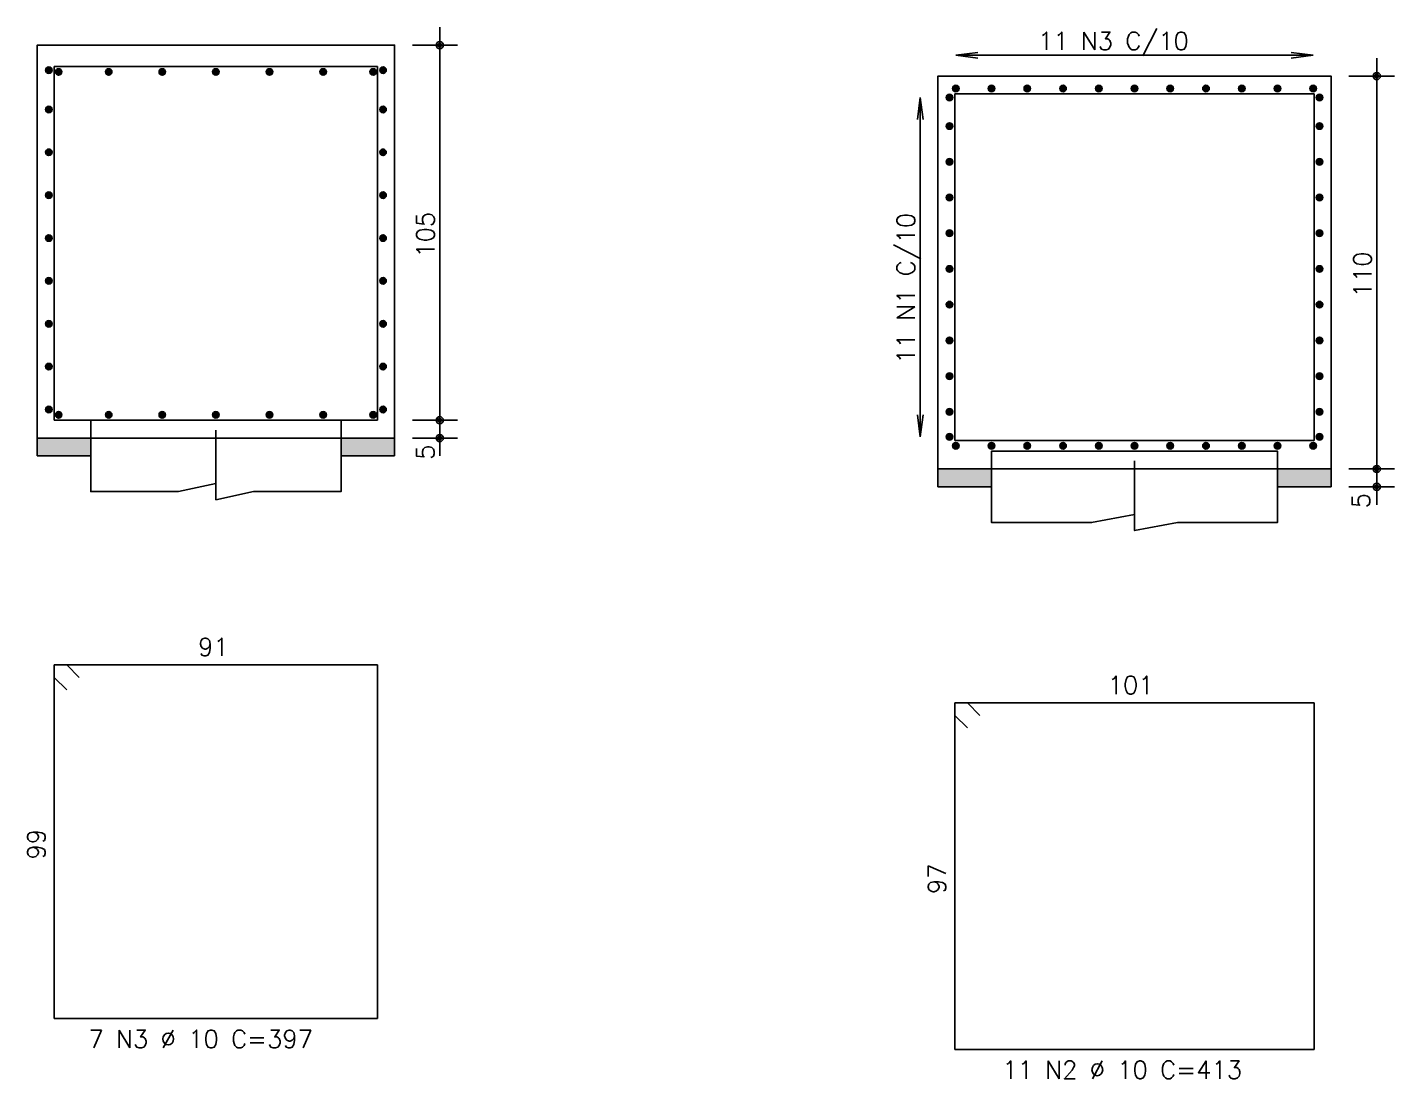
# Model space of a CAD drawing. Extents: x -37 to 86, y -2 to 60.
# Drawn here: x -22.5 to -7.2, y 32.95 to 44.72 of the extents above; entities that cross this region are included whole.
import ezdxf

# ---------------------------------------------------------------- set-up
doc = ezdxf.new("R2010")
doc.units = 0
doc.header["$MEASUREMENT"] = 0
doc.linetypes.add('ESTILO_TQS_0003', pattern=[1.25, 0.6, -0.3, 0.05, -0.3])
for name, color, linetype in [('PENA_01', 1, 'CONTINUOUS'), ('PENA_02', 2, 'CONTINUOUS'), ('PENA_03', 3, 'CONTINUOUS'), ('PENA_05', 5, 'CONTINUOUS'), ('PENA_11', 252, 'CONTINUOUS'), ('PENA_12', 9, 'CONTINUOUS')]:
    doc.layers.add(name, color=color, linetype=linetype)
doc.styles.get("Standard").update_dxf_attribs({"font": 'ROMANS.SHX'})

msp = doc.modelspace()

# ---------------------------------------------------------------- linework, layer by layer
at = {"layer": 'PENA_01', "linetype": 'Continuous'}
for p, q in [((-17.888, 40.125), (-17.888, 44.725)), ((-18.193, 44.525), (-17.688, 44.525)), ((-12.113, 44.412), (-8.113, 44.412)), ((-7.402, 39.579), (-7.402, 44.379)), ((-7.713, 44.179), (-7.202, 44.179)), ((-12.511, 40.139), (-12.511, 43.939)), ((-17.888, 39.925), (-17.888, 40.525)), ((-18.193, 40.325), (-17.688, 40.325)), ((-18.193, 40.325), (-17.688, 40.325)), ((-18.193, 40.125), (-17.688, 40.125)), ((-7.402, 39.379), (-7.402, 39.979)), ((-7.713, 39.779), (-7.202, 39.779)), ((-7.713, 39.779), (-7.202, 39.779)), ((-7.713, 39.579), (-7.202, 39.579))]:
    msp.add_line(p, q, dxfattribs=at)
at = {"layer": 'PENA_02', "linetype": 'Continuous'}
for p, q in [((-12.113, 44.412), (-11.865, 44.444)), ((-12.113, 44.412), (-11.865, 44.379)), ((-8.113, 44.412), (-8.361, 44.444)), ((-8.113, 44.412), (-8.361, 44.379)), ((-12.511, 43.939), (-12.543, 43.691)), ((-12.511, 43.939), (-12.478, 43.691)), ((-12.511, 40.139), (-12.543, 40.387)), ((-12.511, 40.139), (-12.478, 40.387))]:
    msp.add_line(p, q, dxfattribs=at)
for points in [[(-22.393, 39.925), (-21.793, 39.925), (-21.793, 40.125), (-22.393, 40.125), (-22.393, 39.925)], [(-18.393, 39.925), (-18.993, 39.925), (-18.993, 40.125), (-18.393, 40.125), (-18.393, 39.925)], [(-12.313, 39.579), (-11.713, 39.579), (-11.713, 39.779), (-12.313, 39.779), (-12.313, 39.579)], [(-7.913, 39.579), (-8.513, 39.579), (-8.513, 39.779), (-7.913, 39.779), (-7.913, 39.579)]]:
    msp.add_lwpolyline(points, dxfattribs=at)
for centre, radius in [((-17.888, 44.525), 0.04), ((-17.888, 44.525), 0.02), ((-7.402, 44.179), 0.04), ((-7.402, 44.179), 0.02), ((-17.888, 40.325), 0.04), ((-17.888, 40.325), 0.04), ((-17.888, 40.325), 0.02), ((-17.888, 40.325), 0.02), ((-17.888, 40.125), 0.04), ((-17.888, 40.125), 0.02), ((-7.402, 39.779), 0.04), ((-7.402, 39.779), 0.04), ((-7.402, 39.779), 0.02), ((-7.402, 39.779), 0.02), ((-7.402, 39.579), 0.04), ((-7.402, 39.579), 0.02)]:
    msp.add_circle(centre, radius, dxfattribs=at)
at = {"layer": 'PENA_03', "linetype": 'Continuous'}
for p, q in [((-18.393, 44.525), (-18.393, 44.525)), ((-22.263, 44.245), (-22.263, 44.245)), ((-22.153, 44.225), (-22.153, 44.225)), ((-18.633, 44.225), (-18.633, 44.225)), ((-7.913, 44.179), (-7.913, 44.179)), ((-12.183, 43.939), (-12.183, 43.939)), ((-12.113, 44.039), (-12.113, 44.039)), ((-8.113, 44.039), (-8.113, 44.039)), ((-22.263, 40.445), (-22.263, 40.445)), ((-18.393, 40.325), (-18.393, 40.325)), ((-18.393, 40.325), (-18.393, 40.325)), ((-18.393, 40.125), (-18.393, 40.125)), ((-12.183, 40.139), (-12.183, 40.139)), ((-7.913, 39.779), (-7.913, 39.779)), ((-7.913, 39.779), (-7.913, 39.779)), ((-7.913, 39.579), (-7.913, 39.579))]:
    msp.add_line(p, q, dxfattribs=at)
for points in [[(-22.393, 40.125), (-18.393, 40.125), (-18.393, 44.525), (-22.393, 44.525), (-22.393, 40.125)], [(-12.313, 39.779), (-7.913, 39.779), (-7.913, 44.179), (-12.313, 44.179), (-12.313, 39.779)], [(-21.793, 40.125), (-21.793, 40.325), (-18.993, 40.325), (-18.993, 40.125)], [(-18.993, 40.125), (-18.993, 39.525), (-19.973, 39.525), (-20.393, 39.435), (-20.393, 39.615), (-20.813, 39.525), (-21.793, 39.525), (-21.793, 40.125)], [(-11.713, 39.779), (-11.713, 39.979), (-8.513, 39.979), (-8.513, 39.779)], [(-8.513, 39.779), (-8.513, 39.179), (-9.633, 39.179), (-10.113, 39.089), (-10.113, 39.269), (-10.593, 39.179), (-11.713, 39.179), (-11.713, 39.779)]]:
    msp.add_lwpolyline(points, dxfattribs=at)
for centre in [(-22.263, 44.245), (-22.153, 44.225), (-21.593, 44.225), (-20.993, 44.225), (-20.393, 44.225), (-19.793, 44.225), (-19.193, 44.225), (-18.633, 44.225), (-18.523, 44.245), (-12.113, 44.039), (-11.713, 44.039), (-11.313, 44.039), (-10.913, 44.039), (-10.513, 44.039), (-10.113, 44.039), (-9.713, 44.039), (-9.313, 44.039), (-8.913, 44.039), (-8.513, 44.039), (-8.113, 44.039), (-12.183, 43.939), (-8.043, 43.939), (-22.263, 43.805), (-18.523, 43.805), (-12.183, 43.619), (-8.043, 43.619), (-22.263, 43.325), (-18.523, 43.325), (-12.183, 43.219), (-8.043, 43.219), (-22.263, 42.845), (-18.523, 42.845), (-12.183, 42.819), (-8.043, 42.819), (-22.263, 42.365), (-18.523, 42.365), (-12.183, 42.419), (-8.043, 42.419), (-12.183, 42.019), (-8.043, 42.019), (-22.263, 41.885), (-18.523, 41.885), (-12.183, 41.619), (-8.043, 41.619), (-22.263, 41.405), (-18.523, 41.405), (-12.183, 41.219), (-8.043, 41.219), (-22.263, 40.925), (-18.523, 40.925), (-12.183, 40.819), (-8.043, 40.819), (-22.263, 40.445), (-22.153, 40.385), (-21.593, 40.385), (-20.993, 40.385), (-20.393, 40.385), (-19.793, 40.385), (-19.193, 40.385), (-18.633, 40.385), (-18.523, 40.445), (-12.183, 40.419), (-8.043, 40.419), (-12.183, 40.139), (-8.043, 40.139), (-12.113, 40.039), (-11.713, 40.039), (-11.313, 40.039), (-10.913, 40.039), (-10.513, 40.039), (-10.113, 40.039), (-9.713, 40.039), (-9.313, 40.039), (-8.913, 40.039), (-8.513, 40.039), (-8.113, 40.039)]:
    msp.add_circle(centre, 0.0365, dxfattribs=at)
for points in [[(-22.227, 44.245), (-22.281, 44.276), (-22.298, 44.257)], [(-22.227, 44.245), (-22.298, 44.257), (-22.298, 44.232)], [(-22.227, 44.245), (-22.298, 44.232), (-22.281, 44.213)], [(-22.227, 44.245), (-22.257, 44.28), (-22.281, 44.276)], [(-22.227, 44.245), (-22.281, 44.213), (-22.257, 44.209)], [(-22.227, 44.245), (-22.235, 44.268), (-22.257, 44.28)], [(-22.227, 44.245), (-22.257, 44.209), (-22.235, 44.221)], [(-22.227, 44.245), (-22.235, 44.221), (-22.227, 44.245)], [(-22.117, 44.225), (-22.171, 44.256), (-22.188, 44.237)], [(-22.117, 44.225), (-22.188, 44.237), (-22.188, 44.212)], [(-22.117, 44.225), (-22.188, 44.212), (-22.171, 44.193)], [(-22.117, 44.225), (-22.147, 44.26), (-22.171, 44.256)], [(-22.117, 44.225), (-22.171, 44.193), (-22.147, 44.189)], [(-22.117, 44.225), (-22.125, 44.248), (-22.147, 44.26)], [(-22.117, 44.225), (-22.147, 44.189), (-22.125, 44.201)], [(-22.117, 44.225), (-22.125, 44.201), (-22.117, 44.225)], [(-21.557, 44.225), (-21.611, 44.256), (-21.628, 44.237)], [(-21.557, 44.225), (-21.628, 44.237), (-21.628, 44.212)], [(-21.557, 44.225), (-21.628, 44.212), (-21.611, 44.193)], [(-21.557, 44.225), (-21.587, 44.26), (-21.611, 44.256)], [(-21.557, 44.225), (-21.611, 44.193), (-21.587, 44.189)], [(-21.557, 44.225), (-21.565, 44.248), (-21.587, 44.26)], [(-21.557, 44.225), (-21.587, 44.189), (-21.565, 44.201)], [(-21.557, 44.225), (-21.565, 44.201), (-21.557, 44.225)], [(-20.957, 44.225), (-21.011, 44.256), (-21.028, 44.237)], [(-20.957, 44.225), (-21.028, 44.237), (-21.028, 44.212)], [(-20.957, 44.225), (-21.028, 44.212), (-21.011, 44.193)], [(-20.957, 44.225), (-20.987, 44.26), (-21.011, 44.256)], [(-20.957, 44.225), (-21.011, 44.193), (-20.987, 44.189)], [(-20.957, 44.225), (-20.965, 44.248), (-20.987, 44.26)], [(-20.957, 44.225), (-20.987, 44.189), (-20.965, 44.201)], [(-20.957, 44.225), (-20.965, 44.201), (-20.957, 44.225)], [(-20.357, 44.225), (-20.411, 44.256), (-20.428, 44.237)], [(-20.357, 44.225), (-20.428, 44.237), (-20.428, 44.212)], [(-20.357, 44.225), (-20.428, 44.212), (-20.411, 44.193)], [(-20.357, 44.225), (-20.387, 44.26), (-20.411, 44.256)], [(-20.357, 44.225), (-20.411, 44.193), (-20.387, 44.189)], [(-20.357, 44.225), (-20.365, 44.248), (-20.387, 44.26)], [(-20.357, 44.225), (-20.387, 44.189), (-20.365, 44.201)], [(-20.357, 44.225), (-20.365, 44.201), (-20.357, 44.225)], [(-19.757, 44.225), (-19.811, 44.256), (-19.828, 44.237)], [(-19.757, 44.225), (-19.828, 44.237), (-19.828, 44.212)], [(-19.757, 44.225), (-19.828, 44.212), (-19.811, 44.193)], [(-19.757, 44.225), (-19.787, 44.26), (-19.811, 44.256)], [(-19.757, 44.225), (-19.811, 44.193), (-19.787, 44.189)], [(-19.757, 44.225), (-19.765, 44.248), (-19.787, 44.26)], [(-19.757, 44.225), (-19.787, 44.189), (-19.765, 44.201)], [(-19.757, 44.225), (-19.765, 44.201), (-19.757, 44.225)], [(-19.157, 44.225), (-19.211, 44.256), (-19.228, 44.237)], [(-19.157, 44.225), (-19.228, 44.237), (-19.228, 44.212)], [(-19.157, 44.225), (-19.228, 44.212), (-19.211, 44.193)], [(-19.157, 44.225), (-19.187, 44.26), (-19.211, 44.256)], [(-19.157, 44.225), (-19.211, 44.193), (-19.187, 44.189)], [(-19.157, 44.225), (-19.165, 44.248), (-19.187, 44.26)], [(-19.157, 44.225), (-19.187, 44.189), (-19.165, 44.201)], [(-19.157, 44.225), (-19.165, 44.201), (-19.157, 44.225)], [(-18.597, 44.225), (-18.651, 44.256), (-18.668, 44.237)], [(-18.597, 44.225), (-18.668, 44.237), (-18.668, 44.212)], [(-18.597, 44.225), (-18.668, 44.212), (-18.651, 44.193)], [(-18.597, 44.225), (-18.627, 44.26), (-18.651, 44.256)], [(-18.597, 44.225), (-18.651, 44.193), (-18.627, 44.189)], [(-18.597, 44.225), (-18.605, 44.248), (-18.627, 44.26)], [(-18.597, 44.225), (-18.627, 44.189), (-18.605, 44.201)], [(-18.597, 44.225), (-18.605, 44.201), (-18.597, 44.225)], [(-18.487, 44.245), (-18.541, 44.276), (-18.558, 44.257)], [(-18.487, 44.245), (-18.558, 44.257), (-18.558, 44.232)], [(-18.487, 44.245), (-18.558, 44.232), (-18.541, 44.213)], [(-18.487, 44.245), (-18.517, 44.28), (-18.541, 44.276)], [(-18.487, 44.245), (-18.541, 44.213), (-18.517, 44.209)], [(-18.487, 44.245), (-18.495, 44.268), (-18.517, 44.28)], [(-18.487, 44.245), (-18.517, 44.209), (-18.495, 44.221)], [(-18.487, 44.245), (-18.495, 44.221), (-18.487, 44.245)], [(-12.076, 44.039), (-12.131, 44.07), (-12.147, 44.051)], [(-12.076, 44.039), (-12.106, 44.075), (-12.131, 44.07)], [(-12.076, 44.039), (-12.085, 44.062), (-12.106, 44.075)], [(-11.676, 44.039), (-11.731, 44.07), (-11.747, 44.051)], [(-11.676, 44.039), (-11.706, 44.075), (-11.731, 44.07)], [(-11.676, 44.039), (-11.685, 44.062), (-11.706, 44.075)], [(-11.276, 44.039), (-11.331, 44.07), (-11.347, 44.051)], [(-11.276, 44.039), (-11.306, 44.075), (-11.331, 44.07)], [(-11.276, 44.039), (-11.285, 44.062), (-11.306, 44.075)], [(-10.876, 44.039), (-10.931, 44.07), (-10.947, 44.051)], [(-10.876, 44.039), (-10.906, 44.075), (-10.931, 44.07)], [(-10.876, 44.039), (-10.885, 44.062), (-10.906, 44.075)], [(-10.476, 44.039), (-10.531, 44.07), (-10.547, 44.051)], [(-10.476, 44.039), (-10.506, 44.075), (-10.531, 44.07)], [(-10.476, 44.039), (-10.485, 44.062), (-10.506, 44.075)], [(-10.076, 44.039), (-10.131, 44.07), (-10.147, 44.051)], [(-10.076, 44.039), (-10.106, 44.075), (-10.131, 44.07)], [(-10.076, 44.039), (-10.085, 44.062), (-10.106, 44.075)], [(-9.676, 44.039), (-9.731, 44.07), (-9.747, 44.051)], [(-9.676, 44.039), (-9.706, 44.075), (-9.731, 44.07)], [(-9.676, 44.039), (-9.685, 44.062), (-9.706, 44.075)], [(-9.276, 44.039), (-9.331, 44.07), (-9.347, 44.051)], [(-9.276, 44.039), (-9.306, 44.075), (-9.331, 44.07)], [(-9.276, 44.039), (-9.285, 44.062), (-9.306, 44.075)], [(-8.876, 44.039), (-8.931, 44.07), (-8.947, 44.051)], [(-8.876, 44.039), (-8.906, 44.075), (-8.931, 44.07)], [(-8.876, 44.039), (-8.885, 44.062), (-8.906, 44.075)], [(-8.476, 44.039), (-8.531, 44.07), (-8.547, 44.051)], [(-8.476, 44.039), (-8.506, 44.075), (-8.531, 44.07)], [(-8.476, 44.039), (-8.485, 44.062), (-8.506, 44.075)], [(-8.076, 44.039), (-8.131, 44.07), (-8.147, 44.051)], [(-8.076, 44.039), (-8.106, 44.075), (-8.131, 44.07)], [(-8.076, 44.039), (-8.085, 44.062), (-8.106, 44.075)], [(-12.146, 43.939), (-12.201, 43.97), (-12.217, 43.951)], [(-12.146, 43.939), (-12.217, 43.951), (-12.217, 43.926)], [(-12.146, 43.939), (-12.217, 43.926), (-12.201, 43.907)], [(-12.146, 43.939), (-12.176, 43.975), (-12.201, 43.97)], [(-12.146, 43.939), (-12.201, 43.907), (-12.176, 43.903)], [(-12.146, 43.939), (-12.155, 43.962), (-12.176, 43.975)], [(-12.146, 43.939), (-12.176, 43.903), (-12.155, 43.915)], [(-12.146, 43.939), (-12.155, 43.915), (-12.146, 43.939)], [(-12.076, 44.039), (-12.147, 44.051), (-12.147, 44.026)], [(-12.076, 44.039), (-12.147, 44.026), (-12.131, 44.007)], [(-12.076, 44.039), (-12.131, 44.007), (-12.106, 44.003)], [(-12.076, 44.039), (-12.106, 44.003), (-12.085, 44.015)], [(-12.076, 44.039), (-12.085, 44.015), (-12.076, 44.039)], [(-11.676, 44.039), (-11.747, 44.051), (-11.747, 44.026)], [(-11.676, 44.039), (-11.747, 44.026), (-11.731, 44.007)], [(-11.676, 44.039), (-11.731, 44.007), (-11.706, 44.003)], [(-11.676, 44.039), (-11.706, 44.003), (-11.685, 44.015)], [(-11.676, 44.039), (-11.685, 44.015), (-11.676, 44.039)], [(-11.276, 44.039), (-11.347, 44.051), (-11.347, 44.026)], [(-11.276, 44.039), (-11.347, 44.026), (-11.331, 44.007)], [(-11.276, 44.039), (-11.331, 44.007), (-11.306, 44.003)], [(-11.276, 44.039), (-11.306, 44.003), (-11.285, 44.015)], [(-11.276, 44.039), (-11.285, 44.015), (-11.276, 44.039)], [(-10.876, 44.039), (-10.947, 44.051), (-10.947, 44.026)], [(-10.876, 44.039), (-10.947, 44.026), (-10.931, 44.007)], [(-10.876, 44.039), (-10.931, 44.007), (-10.906, 44.003)], [(-10.876, 44.039), (-10.906, 44.003), (-10.885, 44.015)], [(-10.876, 44.039), (-10.885, 44.015), (-10.876, 44.039)], [(-10.476, 44.039), (-10.547, 44.051), (-10.547, 44.026)], [(-10.476, 44.039), (-10.547, 44.026), (-10.531, 44.007)], [(-10.476, 44.039), (-10.531, 44.007), (-10.506, 44.003)], [(-10.476, 44.039), (-10.506, 44.003), (-10.485, 44.015)], [(-10.476, 44.039), (-10.485, 44.015), (-10.476, 44.039)], [(-10.076, 44.039), (-10.147, 44.051), (-10.147, 44.026)], [(-10.076, 44.039), (-10.147, 44.026), (-10.131, 44.007)], [(-10.076, 44.039), (-10.131, 44.007), (-10.106, 44.003)], [(-10.076, 44.039), (-10.106, 44.003), (-10.085, 44.015)], [(-10.076, 44.039), (-10.085, 44.015), (-10.076, 44.039)], [(-9.676, 44.039), (-9.747, 44.051), (-9.747, 44.026)], [(-9.676, 44.039), (-9.747, 44.026), (-9.731, 44.007)], [(-9.676, 44.039), (-9.731, 44.007), (-9.706, 44.003)], [(-9.676, 44.039), (-9.706, 44.003), (-9.685, 44.015)], [(-9.676, 44.039), (-9.685, 44.015), (-9.676, 44.039)], [(-9.276, 44.039), (-9.347, 44.051), (-9.347, 44.026)], [(-9.276, 44.039), (-9.347, 44.026), (-9.331, 44.007)], [(-9.276, 44.039), (-9.331, 44.007), (-9.306, 44.003)], [(-9.276, 44.039), (-9.306, 44.003), (-9.285, 44.015)], [(-9.276, 44.039), (-9.285, 44.015), (-9.276, 44.039)], [(-8.876, 44.039), (-8.947, 44.051), (-8.947, 44.026)], [(-8.876, 44.039), (-8.947, 44.026), (-8.931, 44.007)], [(-8.876, 44.039), (-8.931, 44.007), (-8.906, 44.003)], [(-8.876, 44.039), (-8.906, 44.003), (-8.885, 44.015)], [(-8.876, 44.039), (-8.885, 44.015), (-8.876, 44.039)], [(-8.476, 44.039), (-8.547, 44.051), (-8.547, 44.026)], [(-8.476, 44.039), (-8.547, 44.026), (-8.531, 44.007)], [(-8.476, 44.039), (-8.531, 44.007), (-8.506, 44.003)], [(-8.476, 44.039), (-8.506, 44.003), (-8.485, 44.015)], [(-8.476, 44.039), (-8.485, 44.015), (-8.476, 44.039)], [(-8.076, 44.039), (-8.147, 44.051), (-8.147, 44.026)], [(-8.076, 44.039), (-8.147, 44.026), (-8.131, 44.007)], [(-8.076, 44.039), (-8.131, 44.007), (-8.106, 44.003)], [(-8.076, 44.039), (-8.106, 44.003), (-8.085, 44.015)], [(-8.076, 44.039), (-8.085, 44.015), (-8.076, 44.039)], [(-8.006, 43.939), (-8.061, 43.97), (-8.077, 43.951)], [(-8.006, 43.939), (-8.077, 43.951), (-8.077, 43.926)], [(-8.006, 43.939), (-8.077, 43.926), (-8.061, 43.907)], [(-8.006, 43.939), (-8.036, 43.975), (-8.061, 43.97)], [(-8.006, 43.939), (-8.061, 43.907), (-8.036, 43.903)], [(-8.006, 43.939), (-8.015, 43.962), (-8.036, 43.975)], [(-8.006, 43.939), (-8.036, 43.903), (-8.015, 43.915)], [(-8.006, 43.939), (-8.015, 43.915), (-8.006, 43.939)], [(-22.227, 43.805), (-22.281, 43.836), (-22.298, 43.817)], [(-22.227, 43.805), (-22.298, 43.817), (-22.298, 43.792)], [(-22.227, 43.805), (-22.298, 43.792), (-22.281, 43.773)], [(-22.227, 43.805), (-22.257, 43.84), (-22.281, 43.836)], [(-22.227, 43.805), (-22.281, 43.773), (-22.257, 43.769)], [(-22.227, 43.805), (-22.235, 43.828), (-22.257, 43.84)], [(-22.227, 43.805), (-22.257, 43.769), (-22.235, 43.781)], [(-22.227, 43.805), (-22.235, 43.781), (-22.227, 43.805)], [(-18.487, 43.805), (-18.541, 43.836), (-18.558, 43.817)], [(-18.487, 43.805), (-18.558, 43.817), (-18.558, 43.792)], [(-18.487, 43.805), (-18.558, 43.792), (-18.541, 43.773)], [(-18.487, 43.805), (-18.517, 43.84), (-18.541, 43.836)], [(-18.487, 43.805), (-18.541, 43.773), (-18.517, 43.769)], [(-18.487, 43.805), (-18.495, 43.828), (-18.517, 43.84)], [(-18.487, 43.805), (-18.517, 43.769), (-18.495, 43.781)], [(-18.487, 43.805), (-18.495, 43.781), (-18.487, 43.805)], [(-12.146, 43.619), (-12.201, 43.65), (-12.217, 43.631)], [(-12.146, 43.619), (-12.217, 43.631), (-12.217, 43.606)], [(-12.146, 43.619), (-12.217, 43.606), (-12.201, 43.587)], [(-12.146, 43.619), (-12.176, 43.655), (-12.201, 43.65)], [(-12.146, 43.619), (-12.201, 43.587), (-12.176, 43.583)], [(-12.146, 43.619), (-12.155, 43.642), (-12.176, 43.655)], [(-12.146, 43.619), (-12.176, 43.583), (-12.155, 43.595)], [(-12.146, 43.619), (-12.155, 43.595), (-12.146, 43.619)], [(-8.006, 43.619), (-8.061, 43.65), (-8.077, 43.631)], [(-8.006, 43.619), (-8.077, 43.631), (-8.077, 43.606)], [(-8.006, 43.619), (-8.077, 43.606), (-8.061, 43.587)], [(-8.006, 43.619), (-8.036, 43.655), (-8.061, 43.65)], [(-8.006, 43.619), (-8.061, 43.587), (-8.036, 43.583)], [(-8.006, 43.619), (-8.015, 43.642), (-8.036, 43.655)], [(-8.006, 43.619), (-8.036, 43.583), (-8.015, 43.595)], [(-8.006, 43.619), (-8.015, 43.595), (-8.006, 43.619)], [(-22.227, 43.325), (-22.281, 43.356), (-22.298, 43.337)], [(-22.227, 43.325), (-22.298, 43.337), (-22.298, 43.312)], [(-22.227, 43.325), (-22.298, 43.312), (-22.281, 43.293)], [(-22.227, 43.325), (-22.257, 43.36), (-22.281, 43.356)], [(-22.227, 43.325), (-22.281, 43.293), (-22.257, 43.289)], [(-22.227, 43.325), (-22.235, 43.348), (-22.257, 43.36)], [(-22.227, 43.325), (-22.257, 43.289), (-22.235, 43.301)], [(-22.227, 43.325), (-22.235, 43.301), (-22.227, 43.325)], [(-18.487, 43.325), (-18.541, 43.356), (-18.558, 43.337)], [(-18.487, 43.325), (-18.558, 43.337), (-18.558, 43.312)], [(-18.487, 43.325), (-18.558, 43.312), (-18.541, 43.293)], [(-18.487, 43.325), (-18.517, 43.36), (-18.541, 43.356)], [(-18.487, 43.325), (-18.541, 43.293), (-18.517, 43.289)], [(-18.487, 43.325), (-18.495, 43.348), (-18.517, 43.36)], [(-18.487, 43.325), (-18.517, 43.289), (-18.495, 43.301)], [(-18.487, 43.325), (-18.495, 43.301), (-18.487, 43.325)], [(-12.146, 43.219), (-12.201, 43.25), (-12.217, 43.231)], [(-12.146, 43.219), (-12.217, 43.231), (-12.217, 43.206)], [(-12.146, 43.219), (-12.217, 43.206), (-12.201, 43.187)], [(-12.146, 43.219), (-12.176, 43.255), (-12.201, 43.25)], [(-12.146, 43.219), (-12.201, 43.187), (-12.176, 43.183)], [(-12.146, 43.219), (-12.155, 43.242), (-12.176, 43.255)], [(-12.146, 43.219), (-12.176, 43.183), (-12.155, 43.195)], [(-12.146, 43.219), (-12.155, 43.195), (-12.146, 43.219)], [(-8.006, 43.219), (-8.061, 43.25), (-8.077, 43.231)], [(-8.006, 43.219), (-8.077, 43.231), (-8.077, 43.206)], [(-8.006, 43.219), (-8.077, 43.206), (-8.061, 43.187)], [(-8.006, 43.219), (-8.036, 43.255), (-8.061, 43.25)], [(-8.006, 43.219), (-8.061, 43.187), (-8.036, 43.183)], [(-8.006, 43.219), (-8.015, 43.242), (-8.036, 43.255)], [(-8.006, 43.219), (-8.036, 43.183), (-8.015, 43.195)], [(-8.006, 43.219), (-8.015, 43.195), (-8.006, 43.219)], [(-22.227, 42.845), (-22.281, 42.876), (-22.298, 42.857)], [(-22.227, 42.845), (-22.298, 42.857), (-22.298, 42.832)], [(-22.227, 42.845), (-22.298, 42.832), (-22.281, 42.813)], [(-22.227, 42.845), (-22.257, 42.88), (-22.281, 42.876)], [(-22.227, 42.845), (-22.281, 42.813), (-22.257, 42.809)], [(-22.227, 42.845), (-22.235, 42.868), (-22.257, 42.88)], [(-22.227, 42.845), (-22.257, 42.809), (-22.235, 42.821)], [(-22.227, 42.845), (-22.235, 42.821), (-22.227, 42.845)], [(-18.487, 42.845), (-18.541, 42.876), (-18.558, 42.857)], [(-18.487, 42.845), (-18.558, 42.857), (-18.558, 42.832)], [(-18.487, 42.845), (-18.558, 42.832), (-18.541, 42.813)], [(-18.487, 42.845), (-18.517, 42.88), (-18.541, 42.876)], [(-18.487, 42.845), (-18.541, 42.813), (-18.517, 42.809)], [(-18.487, 42.845), (-18.495, 42.868), (-18.517, 42.88)], [(-18.487, 42.845), (-18.517, 42.809), (-18.495, 42.821)], [(-18.487, 42.845), (-18.495, 42.821), (-18.487, 42.845)], [(-12.146, 42.819), (-12.201, 42.85), (-12.217, 42.831)], [(-12.146, 42.819), (-12.176, 42.855), (-12.201, 42.85)], [(-12.146, 42.819), (-12.155, 42.842), (-12.176, 42.855)], [(-8.006, 42.819), (-8.061, 42.85), (-8.077, 42.831)], [(-8.006, 42.819), (-8.036, 42.855), (-8.061, 42.85)], [(-8.006, 42.819), (-8.015, 42.842), (-8.036, 42.855)], [(-12.146, 42.819), (-12.217, 42.831), (-12.217, 42.806)], [(-12.146, 42.819), (-12.217, 42.806), (-12.201, 42.787)], [(-12.146, 42.819), (-12.201, 42.787), (-12.176, 42.783)], [(-12.146, 42.819), (-12.176, 42.783), (-12.155, 42.795)], [(-12.146, 42.819), (-12.155, 42.795), (-12.146, 42.819)], [(-8.006, 42.819), (-8.077, 42.831), (-8.077, 42.806)], [(-8.006, 42.819), (-8.077, 42.806), (-8.061, 42.787)], [(-8.006, 42.819), (-8.061, 42.787), (-8.036, 42.783)], [(-8.006, 42.819), (-8.036, 42.783), (-8.015, 42.795)], [(-8.006, 42.819), (-8.015, 42.795), (-8.006, 42.819)], [(-22.227, 42.365), (-22.281, 42.396), (-22.298, 42.377)], [(-22.227, 42.365), (-22.257, 42.4), (-22.281, 42.396)], [(-22.227, 42.365), (-22.235, 42.388), (-22.257, 42.4)], [(-18.487, 42.365), (-18.541, 42.396), (-18.558, 42.377)], [(-18.487, 42.365), (-18.517, 42.4), (-18.541, 42.396)], [(-18.487, 42.365), (-18.495, 42.388), (-18.517, 42.4)], [(-12.146, 42.419), (-12.201, 42.45), (-12.217, 42.431)], [(-12.146, 42.419), (-12.217, 42.431), (-12.217, 42.406)], [(-12.146, 42.419), (-12.217, 42.406), (-12.201, 42.387)], [(-12.146, 42.419), (-12.176, 42.455), (-12.201, 42.45)], [(-12.146, 42.419), (-12.201, 42.387), (-12.176, 42.383)], [(-12.146, 42.419), (-12.155, 42.442), (-12.176, 42.455)], [(-12.146, 42.419), (-12.176, 42.383), (-12.155, 42.395)], [(-12.146, 42.419), (-12.155, 42.395), (-12.146, 42.419)], [(-8.006, 42.419), (-8.061, 42.45), (-8.077, 42.431)], [(-8.006, 42.419), (-8.077, 42.431), (-8.077, 42.406)], [(-8.006, 42.419), (-8.077, 42.406), (-8.061, 42.387)], [(-8.006, 42.419), (-8.036, 42.455), (-8.061, 42.45)], [(-8.006, 42.419), (-8.061, 42.387), (-8.036, 42.383)], [(-8.006, 42.419), (-8.015, 42.442), (-8.036, 42.455)], [(-8.006, 42.419), (-8.036, 42.383), (-8.015, 42.395)], [(-8.006, 42.419), (-8.015, 42.395), (-8.006, 42.419)], [(-22.227, 42.365), (-22.298, 42.377), (-22.298, 42.352)], [(-22.227, 42.365), (-22.298, 42.352), (-22.281, 42.333)], [(-22.227, 42.365), (-22.281, 42.333), (-22.257, 42.329)], [(-22.227, 42.365), (-22.257, 42.329), (-22.235, 42.341)], [(-22.227, 42.365), (-22.235, 42.341), (-22.227, 42.365)], [(-18.487, 42.365), (-18.558, 42.377), (-18.558, 42.352)], [(-18.487, 42.365), (-18.558, 42.352), (-18.541, 42.333)], [(-18.487, 42.365), (-18.541, 42.333), (-18.517, 42.329)], [(-18.487, 42.365), (-18.517, 42.329), (-18.495, 42.341)], [(-18.487, 42.365), (-18.495, 42.341), (-18.487, 42.365)], [(-12.146, 42.019), (-12.201, 42.05), (-12.217, 42.031)], [(-12.146, 42.019), (-12.217, 42.031), (-12.217, 42.006)], [(-12.146, 42.019), (-12.217, 42.006), (-12.201, 41.987)], [(-12.146, 42.019), (-12.176, 42.055), (-12.201, 42.05)], [(-12.146, 42.019), (-12.201, 41.987), (-12.176, 41.983)], [(-12.146, 42.019), (-12.155, 42.042), (-12.176, 42.055)], [(-12.146, 42.019), (-12.176, 41.983), (-12.155, 41.995)], [(-12.146, 42.019), (-12.155, 41.995), (-12.146, 42.019)], [(-8.006, 42.019), (-8.061, 42.05), (-8.077, 42.031)], [(-8.006, 42.019), (-8.077, 42.031), (-8.077, 42.006)], [(-8.006, 42.019), (-8.077, 42.006), (-8.061, 41.987)], [(-8.006, 42.019), (-8.036, 42.055), (-8.061, 42.05)], [(-8.006, 42.019), (-8.061, 41.987), (-8.036, 41.983)], [(-8.006, 42.019), (-8.015, 42.042), (-8.036, 42.055)], [(-8.006, 42.019), (-8.036, 41.983), (-8.015, 41.995)], [(-8.006, 42.019), (-8.015, 41.995), (-8.006, 42.019)], [(-22.227, 41.885), (-22.281, 41.916), (-22.298, 41.897)], [(-22.227, 41.885), (-22.298, 41.897), (-22.298, 41.872)], [(-22.227, 41.885), (-22.298, 41.872), (-22.281, 41.853)], [(-22.227, 41.885), (-22.257, 41.92), (-22.281, 41.916)], [(-22.227, 41.885), (-22.281, 41.853), (-22.257, 41.849)], [(-22.227, 41.885), (-22.235, 41.908), (-22.257, 41.92)], [(-22.227, 41.885), (-22.257, 41.849), (-22.235, 41.861)], [(-22.227, 41.885), (-22.235, 41.861), (-22.227, 41.885)], [(-18.487, 41.885), (-18.541, 41.916), (-18.558, 41.897)], [(-18.487, 41.885), (-18.558, 41.897), (-18.558, 41.872)], [(-18.487, 41.885), (-18.558, 41.872), (-18.541, 41.853)], [(-18.487, 41.885), (-18.517, 41.92), (-18.541, 41.916)], [(-18.487, 41.885), (-18.541, 41.853), (-18.517, 41.849)], [(-18.487, 41.885), (-18.495, 41.908), (-18.517, 41.92)], [(-18.487, 41.885), (-18.517, 41.849), (-18.495, 41.861)], [(-18.487, 41.885), (-18.495, 41.861), (-18.487, 41.885)], [(-12.146, 41.619), (-12.201, 41.65), (-12.217, 41.631)], [(-12.146, 41.619), (-12.217, 41.631), (-12.217, 41.606)], [(-12.146, 41.619), (-12.176, 41.655), (-12.201, 41.65)], [(-12.146, 41.619), (-12.155, 41.642), (-12.176, 41.655)], [(-8.006, 41.619), (-8.061, 41.65), (-8.077, 41.631)], [(-8.006, 41.619), (-8.077, 41.631), (-8.077, 41.606)], [(-8.006, 41.619), (-8.036, 41.655), (-8.061, 41.65)], [(-8.006, 41.619), (-8.015, 41.642), (-8.036, 41.655)], [(-12.146, 41.619), (-12.217, 41.606), (-12.201, 41.587)], [(-12.146, 41.619), (-12.201, 41.587), (-12.176, 41.583)], [(-12.146, 41.619), (-12.176, 41.583), (-12.155, 41.595)], [(-12.146, 41.619), (-12.155, 41.595), (-12.146, 41.619)], [(-8.006, 41.619), (-8.077, 41.606), (-8.061, 41.587)], [(-8.006, 41.619), (-8.061, 41.587), (-8.036, 41.583)], [(-8.006, 41.619), (-8.036, 41.583), (-8.015, 41.595)], [(-8.006, 41.619), (-8.015, 41.595), (-8.006, 41.619)], [(-22.227, 41.405), (-22.281, 41.436), (-22.298, 41.417)], [(-22.227, 41.405), (-22.298, 41.417), (-22.298, 41.392)], [(-22.227, 41.405), (-22.298, 41.392), (-22.281, 41.373)], [(-22.227, 41.405), (-22.257, 41.44), (-22.281, 41.436)], [(-22.227, 41.405), (-22.281, 41.373), (-22.257, 41.369)], [(-22.227, 41.405), (-22.235, 41.428), (-22.257, 41.44)], [(-22.227, 41.405), (-22.257, 41.369), (-22.235, 41.381)], [(-22.227, 41.405), (-22.235, 41.381), (-22.227, 41.405)], [(-18.487, 41.405), (-18.541, 41.436), (-18.558, 41.417)], [(-18.487, 41.405), (-18.558, 41.417), (-18.558, 41.392)], [(-18.487, 41.405), (-18.558, 41.392), (-18.541, 41.373)], [(-18.487, 41.405), (-18.517, 41.44), (-18.541, 41.436)], [(-18.487, 41.405), (-18.541, 41.373), (-18.517, 41.369)], [(-18.487, 41.405), (-18.495, 41.428), (-18.517, 41.44)], [(-18.487, 41.405), (-18.517, 41.369), (-18.495, 41.381)], [(-18.487, 41.405), (-18.495, 41.381), (-18.487, 41.405)], [(-12.146, 41.219), (-12.201, 41.25), (-12.217, 41.231)], [(-12.146, 41.219), (-12.217, 41.231), (-12.217, 41.206)], [(-12.146, 41.219), (-12.217, 41.206), (-12.201, 41.187)], [(-12.146, 41.219), (-12.176, 41.255), (-12.201, 41.25)], [(-12.146, 41.219), (-12.201, 41.187), (-12.176, 41.183)], [(-12.146, 41.219), (-12.155, 41.242), (-12.176, 41.255)], [(-12.146, 41.219), (-12.176, 41.183), (-12.155, 41.195)], [(-12.146, 41.219), (-12.155, 41.195), (-12.146, 41.219)], [(-8.006, 41.219), (-8.061, 41.25), (-8.077, 41.231)], [(-8.006, 41.219), (-8.077, 41.231), (-8.077, 41.206)], [(-8.006, 41.219), (-8.077, 41.206), (-8.061, 41.187)], [(-8.006, 41.219), (-8.036, 41.255), (-8.061, 41.25)], [(-8.006, 41.219), (-8.061, 41.187), (-8.036, 41.183)], [(-8.006, 41.219), (-8.015, 41.242), (-8.036, 41.255)], [(-8.006, 41.219), (-8.036, 41.183), (-8.015, 41.195)], [(-8.006, 41.219), (-8.015, 41.195), (-8.006, 41.219)], [(-22.227, 40.925), (-22.281, 40.956), (-22.298, 40.937)], [(-22.227, 40.925), (-22.298, 40.937), (-22.298, 40.912)], [(-22.227, 40.925), (-22.298, 40.912), (-22.281, 40.893)], [(-22.227, 40.925), (-22.257, 40.96), (-22.281, 40.956)], [(-22.227, 40.925), (-22.281, 40.893), (-22.257, 40.889)], [(-22.227, 40.925), (-22.235, 40.948), (-22.257, 40.96)], [(-22.227, 40.925), (-22.257, 40.889), (-22.235, 40.901)], [(-22.227, 40.925), (-22.235, 40.901), (-22.227, 40.925)], [(-18.487, 40.925), (-18.541, 40.956), (-18.558, 40.937)], [(-18.487, 40.925), (-18.558, 40.937), (-18.558, 40.912)], [(-18.487, 40.925), (-18.558, 40.912), (-18.541, 40.893)], [(-18.487, 40.925), (-18.517, 40.96), (-18.541, 40.956)], [(-18.487, 40.925), (-18.541, 40.893), (-18.517, 40.889)], [(-18.487, 40.925), (-18.495, 40.948), (-18.517, 40.96)], [(-18.487, 40.925), (-18.517, 40.889), (-18.495, 40.901)], [(-18.487, 40.925), (-18.495, 40.901), (-18.487, 40.925)], [(-12.146, 40.819), (-12.201, 40.85), (-12.217, 40.831)], [(-12.146, 40.819), (-12.217, 40.831), (-12.217, 40.806)], [(-12.146, 40.819), (-12.217, 40.806), (-12.201, 40.787)], [(-12.146, 40.819), (-12.176, 40.855), (-12.201, 40.85)], [(-12.146, 40.819), (-12.201, 40.787), (-12.176, 40.783)], [(-12.146, 40.819), (-12.155, 40.842), (-12.176, 40.855)], [(-12.146, 40.819), (-12.176, 40.783), (-12.155, 40.795)], [(-12.146, 40.819), (-12.155, 40.795), (-12.146, 40.819)], [(-8.006, 40.819), (-8.061, 40.85), (-8.077, 40.831)], [(-8.006, 40.819), (-8.077, 40.831), (-8.077, 40.806)], [(-8.006, 40.819), (-8.077, 40.806), (-8.061, 40.787)], [(-8.006, 40.819), (-8.036, 40.855), (-8.061, 40.85)], [(-8.006, 40.819), (-8.061, 40.787), (-8.036, 40.783)], [(-8.006, 40.819), (-8.015, 40.842), (-8.036, 40.855)], [(-8.006, 40.819), (-8.036, 40.783), (-8.015, 40.795)], [(-8.006, 40.819), (-8.015, 40.795), (-8.006, 40.819)], [(-22.227, 40.445), (-22.281, 40.476), (-22.298, 40.457)], [(-22.227, 40.445), (-22.298, 40.457), (-22.298, 40.432)], [(-22.227, 40.445), (-22.298, 40.432), (-22.281, 40.413)], [(-22.227, 40.445), (-22.257, 40.48), (-22.281, 40.476)], [(-22.227, 40.445), (-22.281, 40.413), (-22.257, 40.409)], [(-22.227, 40.445), (-22.235, 40.468), (-22.257, 40.48)], [(-22.227, 40.445), (-22.257, 40.409), (-22.235, 40.421)], [(-22.227, 40.445), (-22.235, 40.421), (-22.227, 40.445)], [(-22.117, 40.385), (-22.171, 40.416), (-22.188, 40.397)], [(-22.117, 40.385), (-22.188, 40.397), (-22.188, 40.372)], [(-22.117, 40.385), (-22.147, 40.42), (-22.171, 40.416)], [(-22.117, 40.385), (-22.125, 40.408), (-22.147, 40.42)], [(-21.557, 40.385), (-21.611, 40.416), (-21.628, 40.397)], [(-21.557, 40.385), (-21.628, 40.397), (-21.628, 40.372)], [(-21.557, 40.385), (-21.587, 40.42), (-21.611, 40.416)], [(-21.557, 40.385), (-21.565, 40.408), (-21.587, 40.42)], [(-20.957, 40.385), (-21.011, 40.416), (-21.028, 40.397)], [(-20.957, 40.385), (-21.028, 40.397), (-21.028, 40.372)], [(-20.957, 40.385), (-20.987, 40.42), (-21.011, 40.416)], [(-20.957, 40.385), (-20.965, 40.408), (-20.987, 40.42)], [(-20.357, 40.385), (-20.411, 40.416), (-20.428, 40.397)], [(-20.357, 40.385), (-20.428, 40.397), (-20.428, 40.372)], [(-20.357, 40.385), (-20.387, 40.42), (-20.411, 40.416)], [(-20.357, 40.385), (-20.365, 40.408), (-20.387, 40.42)], [(-19.757, 40.385), (-19.811, 40.416), (-19.828, 40.397)], [(-19.757, 40.385), (-19.828, 40.397), (-19.828, 40.372)], [(-19.757, 40.385), (-19.787, 40.42), (-19.811, 40.416)], [(-19.757, 40.385), (-19.765, 40.408), (-19.787, 40.42)], [(-19.157, 40.385), (-19.211, 40.416), (-19.228, 40.397)], [(-19.157, 40.385), (-19.228, 40.397), (-19.228, 40.372)], [(-19.157, 40.385), (-19.187, 40.42), (-19.211, 40.416)], [(-19.157, 40.385), (-19.165, 40.408), (-19.187, 40.42)], [(-18.597, 40.385), (-18.651, 40.416), (-18.668, 40.397)], [(-18.597, 40.385), (-18.668, 40.397), (-18.668, 40.372)], [(-18.597, 40.385), (-18.627, 40.42), (-18.651, 40.416)], [(-18.597, 40.385), (-18.605, 40.408), (-18.627, 40.42)], [(-18.487, 40.445), (-18.541, 40.476), (-18.558, 40.457)], [(-18.487, 40.445), (-18.558, 40.457), (-18.558, 40.432)], [(-18.487, 40.445), (-18.558, 40.432), (-18.541, 40.413)], [(-18.487, 40.445), (-18.517, 40.48), (-18.541, 40.476)], [(-18.487, 40.445), (-18.541, 40.413), (-18.517, 40.409)], [(-18.487, 40.445), (-18.495, 40.468), (-18.517, 40.48)], [(-18.487, 40.445), (-18.517, 40.409), (-18.495, 40.421)], [(-18.487, 40.445), (-18.495, 40.421), (-18.487, 40.445)], [(-12.146, 40.419), (-12.201, 40.45), (-12.217, 40.431)], [(-12.146, 40.419), (-12.217, 40.431), (-12.217, 40.406)], [(-12.146, 40.419), (-12.217, 40.406), (-12.201, 40.387)], [(-12.146, 40.419), (-12.176, 40.455), (-12.201, 40.45)], [(-12.146, 40.419), (-12.201, 40.387), (-12.176, 40.383)], [(-12.146, 40.419), (-12.155, 40.442), (-12.176, 40.455)], [(-12.146, 40.419), (-12.176, 40.383), (-12.155, 40.395)], [(-12.146, 40.419), (-12.155, 40.395), (-12.146, 40.419)], [(-8.006, 40.419), (-8.061, 40.45), (-8.077, 40.431)], [(-8.006, 40.419), (-8.077, 40.431), (-8.077, 40.406)], [(-8.006, 40.419), (-8.077, 40.406), (-8.061, 40.387)], [(-8.006, 40.419), (-8.036, 40.455), (-8.061, 40.45)], [(-8.006, 40.419), (-8.061, 40.387), (-8.036, 40.383)], [(-8.006, 40.419), (-8.015, 40.442), (-8.036, 40.455)], [(-8.006, 40.419), (-8.036, 40.383), (-8.015, 40.395)], [(-8.006, 40.419), (-8.015, 40.395), (-8.006, 40.419)], [(-22.117, 40.385), (-22.188, 40.372), (-22.171, 40.353)], [(-22.117, 40.385), (-22.171, 40.353), (-22.147, 40.349)], [(-22.117, 40.385), (-22.147, 40.349), (-22.125, 40.361)], [(-22.117, 40.385), (-22.125, 40.361), (-22.117, 40.385)], [(-21.557, 40.385), (-21.628, 40.372), (-21.611, 40.353)], [(-21.557, 40.385), (-21.611, 40.353), (-21.587, 40.349)], [(-21.557, 40.385), (-21.587, 40.349), (-21.565, 40.361)], [(-21.557, 40.385), (-21.565, 40.361), (-21.557, 40.385)], [(-20.957, 40.385), (-21.028, 40.372), (-21.011, 40.353)], [(-20.957, 40.385), (-21.011, 40.353), (-20.987, 40.349)], [(-20.957, 40.385), (-20.987, 40.349), (-20.965, 40.361)], [(-20.957, 40.385), (-20.965, 40.361), (-20.957, 40.385)], [(-20.357, 40.385), (-20.428, 40.372), (-20.411, 40.353)], [(-20.357, 40.385), (-20.411, 40.353), (-20.387, 40.349)], [(-20.357, 40.385), (-20.387, 40.349), (-20.365, 40.361)], [(-20.357, 40.385), (-20.365, 40.361), (-20.357, 40.385)], [(-19.757, 40.385), (-19.828, 40.372), (-19.811, 40.353)], [(-19.757, 40.385), (-19.811, 40.353), (-19.787, 40.349)], [(-19.757, 40.385), (-19.787, 40.349), (-19.765, 40.361)], [(-19.757, 40.385), (-19.765, 40.361), (-19.757, 40.385)], [(-19.157, 40.385), (-19.228, 40.372), (-19.211, 40.353)], [(-19.157, 40.385), (-19.211, 40.353), (-19.187, 40.349)], [(-19.157, 40.385), (-19.187, 40.349), (-19.165, 40.361)], [(-19.157, 40.385), (-19.165, 40.361), (-19.157, 40.385)], [(-18.597, 40.385), (-18.668, 40.372), (-18.651, 40.353)], [(-18.597, 40.385), (-18.651, 40.353), (-18.627, 40.349)], [(-18.597, 40.385), (-18.627, 40.349), (-18.605, 40.361)], [(-18.597, 40.385), (-18.605, 40.361), (-18.597, 40.385)], [(-12.146, 40.139), (-12.201, 40.17), (-12.217, 40.151)], [(-12.146, 40.139), (-12.217, 40.151), (-12.217, 40.126)], [(-12.146, 40.139), (-12.217, 40.126), (-12.201, 40.107)], [(-12.146, 40.139), (-12.176, 40.175), (-12.201, 40.17)], [(-12.146, 40.139), (-12.201, 40.107), (-12.176, 40.103)], [(-12.146, 40.139), (-12.155, 40.162), (-12.176, 40.175)], [(-12.146, 40.139), (-12.176, 40.103), (-12.155, 40.115)], [(-12.146, 40.139), (-12.155, 40.115), (-12.146, 40.139)], [(-8.006, 40.139), (-8.061, 40.17), (-8.077, 40.151)], [(-8.006, 40.139), (-8.077, 40.151), (-8.077, 40.126)], [(-8.006, 40.139), (-8.077, 40.126), (-8.061, 40.107)], [(-8.006, 40.139), (-8.036, 40.175), (-8.061, 40.17)], [(-8.006, 40.139), (-8.061, 40.107), (-8.036, 40.103)], [(-8.006, 40.139), (-8.015, 40.162), (-8.036, 40.175)], [(-8.006, 40.139), (-8.036, 40.103), (-8.015, 40.115)], [(-8.006, 40.139), (-8.015, 40.115), (-8.006, 40.139)], [(-12.076, 40.039), (-12.131, 40.07), (-12.147, 40.051)], [(-12.076, 40.039), (-12.147, 40.051), (-12.147, 40.026)], [(-12.076, 40.039), (-12.147, 40.026), (-12.131, 40.007)], [(-12.076, 40.039), (-12.106, 40.075), (-12.131, 40.07)], [(-12.076, 40.039), (-12.131, 40.007), (-12.106, 40.003)], [(-12.076, 40.039), (-12.085, 40.062), (-12.106, 40.075)], [(-12.076, 40.039), (-12.106, 40.003), (-12.085, 40.015)], [(-12.076, 40.039), (-12.085, 40.015), (-12.076, 40.039)], [(-11.676, 40.039), (-11.731, 40.07), (-11.747, 40.051)], [(-11.676, 40.039), (-11.747, 40.051), (-11.747, 40.026)], [(-11.676, 40.039), (-11.747, 40.026), (-11.731, 40.007)], [(-11.676, 40.039), (-11.706, 40.075), (-11.731, 40.07)], [(-11.676, 40.039), (-11.731, 40.007), (-11.706, 40.003)], [(-11.676, 40.039), (-11.685, 40.062), (-11.706, 40.075)], [(-11.676, 40.039), (-11.706, 40.003), (-11.685, 40.015)], [(-11.676, 40.039), (-11.685, 40.015), (-11.676, 40.039)], [(-11.276, 40.039), (-11.331, 40.07), (-11.347, 40.051)], [(-11.276, 40.039), (-11.347, 40.051), (-11.347, 40.026)], [(-11.276, 40.039), (-11.347, 40.026), (-11.331, 40.007)], [(-11.276, 40.039), (-11.306, 40.075), (-11.331, 40.07)], [(-11.276, 40.039), (-11.331, 40.007), (-11.306, 40.003)], [(-11.276, 40.039), (-11.285, 40.062), (-11.306, 40.075)], [(-11.276, 40.039), (-11.306, 40.003), (-11.285, 40.015)], [(-11.276, 40.039), (-11.285, 40.015), (-11.276, 40.039)], [(-10.876, 40.039), (-10.931, 40.07), (-10.947, 40.051)], [(-10.876, 40.039), (-10.947, 40.051), (-10.947, 40.026)], [(-10.876, 40.039), (-10.947, 40.026), (-10.931, 40.007)], [(-10.876, 40.039), (-10.906, 40.075), (-10.931, 40.07)], [(-10.876, 40.039), (-10.931, 40.007), (-10.906, 40.003)], [(-10.876, 40.039), (-10.885, 40.062), (-10.906, 40.075)], [(-10.876, 40.039), (-10.906, 40.003), (-10.885, 40.015)], [(-10.876, 40.039), (-10.885, 40.015), (-10.876, 40.039)], [(-10.476, 40.039), (-10.531, 40.07), (-10.547, 40.051)], [(-10.476, 40.039), (-10.547, 40.051), (-10.547, 40.026)], [(-10.476, 40.039), (-10.547, 40.026), (-10.531, 40.007)], [(-10.476, 40.039), (-10.506, 40.075), (-10.531, 40.07)], [(-10.476, 40.039), (-10.531, 40.007), (-10.506, 40.003)], [(-10.476, 40.039), (-10.485, 40.062), (-10.506, 40.075)], [(-10.476, 40.039), (-10.506, 40.003), (-10.485, 40.015)], [(-10.476, 40.039), (-10.485, 40.015), (-10.476, 40.039)], [(-10.076, 40.039), (-10.131, 40.07), (-10.147, 40.051)], [(-10.076, 40.039), (-10.147, 40.051), (-10.147, 40.026)], [(-10.076, 40.039), (-10.147, 40.026), (-10.131, 40.007)], [(-10.076, 40.039), (-10.106, 40.075), (-10.131, 40.07)], [(-10.076, 40.039), (-10.131, 40.007), (-10.106, 40.003)], [(-10.076, 40.039), (-10.085, 40.062), (-10.106, 40.075)], [(-10.076, 40.039), (-10.106, 40.003), (-10.085, 40.015)], [(-10.076, 40.039), (-10.085, 40.015), (-10.076, 40.039)], [(-9.676, 40.039), (-9.731, 40.07), (-9.747, 40.051)], [(-9.676, 40.039), (-9.747, 40.051), (-9.747, 40.026)], [(-9.676, 40.039), (-9.747, 40.026), (-9.731, 40.007)], [(-9.676, 40.039), (-9.706, 40.075), (-9.731, 40.07)], [(-9.676, 40.039), (-9.731, 40.007), (-9.706, 40.003)], [(-9.676, 40.039), (-9.685, 40.062), (-9.706, 40.075)], [(-9.676, 40.039), (-9.706, 40.003), (-9.685, 40.015)], [(-9.676, 40.039), (-9.685, 40.015), (-9.676, 40.039)], [(-9.276, 40.039), (-9.331, 40.07), (-9.347, 40.051)], [(-9.276, 40.039), (-9.347, 40.051), (-9.347, 40.026)], [(-9.276, 40.039), (-9.347, 40.026), (-9.331, 40.007)], [(-9.276, 40.039), (-9.306, 40.075), (-9.331, 40.07)], [(-9.276, 40.039), (-9.331, 40.007), (-9.306, 40.003)], [(-9.276, 40.039), (-9.285, 40.062), (-9.306, 40.075)], [(-9.276, 40.039), (-9.306, 40.003), (-9.285, 40.015)], [(-9.276, 40.039), (-9.285, 40.015), (-9.276, 40.039)], [(-8.876, 40.039), (-8.931, 40.07), (-8.947, 40.051)], [(-8.876, 40.039), (-8.947, 40.051), (-8.947, 40.026)], [(-8.876, 40.039), (-8.947, 40.026), (-8.931, 40.007)], [(-8.876, 40.039), (-8.906, 40.075), (-8.931, 40.07)], [(-8.876, 40.039), (-8.931, 40.007), (-8.906, 40.003)], [(-8.876, 40.039), (-8.885, 40.062), (-8.906, 40.075)], [(-8.876, 40.039), (-8.906, 40.003), (-8.885, 40.015)], [(-8.876, 40.039), (-8.885, 40.015), (-8.876, 40.039)], [(-8.476, 40.039), (-8.531, 40.07), (-8.547, 40.051)], [(-8.476, 40.039), (-8.547, 40.051), (-8.547, 40.026)], [(-8.476, 40.039), (-8.547, 40.026), (-8.531, 40.007)], [(-8.476, 40.039), (-8.506, 40.075), (-8.531, 40.07)], [(-8.476, 40.039), (-8.531, 40.007), (-8.506, 40.003)], [(-8.476, 40.039), (-8.485, 40.062), (-8.506, 40.075)], [(-8.476, 40.039), (-8.506, 40.003), (-8.485, 40.015)], [(-8.476, 40.039), (-8.485, 40.015), (-8.476, 40.039)], [(-8.076, 40.039), (-8.131, 40.07), (-8.147, 40.051)], [(-8.076, 40.039), (-8.147, 40.051), (-8.147, 40.026)], [(-8.076, 40.039), (-8.147, 40.026), (-8.131, 40.007)], [(-8.076, 40.039), (-8.106, 40.075), (-8.131, 40.07)], [(-8.076, 40.039), (-8.131, 40.007), (-8.106, 40.003)], [(-8.076, 40.039), (-8.085, 40.062), (-8.106, 40.075)], [(-8.076, 40.039), (-8.106, 40.003), (-8.085, 40.015)], [(-8.076, 40.039), (-8.085, 40.015), (-8.076, 40.039)]]:
    msp.add_solid(points, dxfattribs=at)
at = {"layer": 'PENA_05', "linetype": 'Continuous'}
for p, q in [((-22.203, 44.285), (-22.203, 40.325)), ((-18.583, 44.285), (-22.203, 44.285)), ((-18.583, 40.325), (-18.583, 44.285)), ((-12.123, 43.979), (-12.123, 40.099)), ((-8.103, 43.979), (-12.123, 43.979)), ((-8.103, 40.099), (-8.103, 43.979)), ((-22.203, 40.325), (-18.583, 40.325)), ((-12.123, 40.099), (-8.103, 40.099)), ((-22.063, 37.585), (-22.203, 37.585)), ((-22.203, 37.585), (-22.203, 33.625)), ((-18.583, 37.585), (-22.203, 37.585)), ((-22.203, 37.585), (-22.203, 37.445)), ((-21.923, 37.445), (-22.063, 37.585)), ((-18.583, 33.625), (-18.583, 37.585)), ((-22.203, 37.445), (-22.063, 37.305)), ((-11.983, 37.159), (-12.123, 37.159)), ((-12.123, 37.159), (-12.123, 33.279)), ((-8.103, 37.159), (-12.123, 37.159)), ((-12.123, 37.159), (-12.123, 37.019)), ((-11.843, 37.019), (-11.983, 37.159)), ((-8.103, 33.279), (-8.103, 37.159)), ((-12.123, 37.019), (-11.983, 36.879)), ((-22.203, 33.625), (-18.583, 33.625)), ((-12.123, 33.279), (-8.103, 33.279))]:
    msp.add_line(p, q, dxfattribs=at)
at = {"layer": 'PENA_11', "linetype": 'Continuous'}
for points in [[(-22.393, 39.925), (-21.793, 39.925), (-21.793, 40.125)], [(-22.393, 39.925), (-21.793, 40.125), (-22.393, 40.125)], [(-22.393, 39.925), (-22.393, 40.125), (-22.393, 39.925)], [(-18.393, 39.925), (-18.993, 39.925), (-18.993, 40.125)], [(-18.393, 39.925), (-18.993, 40.125), (-18.393, 40.125)], [(-18.393, 39.925), (-18.393, 40.125), (-18.393, 39.925)], [(-12.313, 39.579), (-11.713, 39.579), (-11.713, 39.779)], [(-12.313, 39.579), (-11.713, 39.779), (-12.313, 39.779)], [(-12.313, 39.579), (-12.313, 39.779), (-12.313, 39.579)], [(-7.913, 39.579), (-8.513, 39.579), (-8.513, 39.779)], [(-7.913, 39.579), (-8.513, 39.779), (-7.913, 39.779)], [(-7.913, 39.579), (-7.913, 39.779), (-7.913, 39.579)]]:
    msp.add_solid(points, dxfattribs=at)
at = {"layer": 'PENA_12', "linetype": 'ESTILO_TQS_0003'}
for p, q in [((-20.393, 39.615), (-20.393, 40.325)), ((-10.113, 39.269), (-10.113, 39.979))]:
    msp.add_line(p, q, dxfattribs=at)

# ---------------------------------------------------------------- texts
at = {"layer": 'PENA_03', "linetype": 'Continuous'}
for s, p in [('11 N3 C/10', (-11.193, 44.472)), ('91', (-20.593, 37.685)), ('101', (-10.413, 37.259)), ('7 N3 %%c 10 C=397', (-21.818, 33.296)), ('11 N2 %%c 10 C=413', (-11.592, 32.951))]:
    msp.add_text(s, height=0.2, dxfattribs=at).set_placement(p)
for s, p in [('105', (-17.948, 42.145)), ('11 N1 C/10', (-12.571, 40.959)), ('110', (-7.462, 41.699)), ('5', (-17.949, 39.881)), ('5', (-7.478, 39.338)), ('99', (-22.303, 35.405)), ('97', (-12.223, 35.019))]:
    msp.add_text(s, height=0.2, rotation=90, dxfattribs=at).set_placement(p)

doc.saveas('drawing.dxf')
